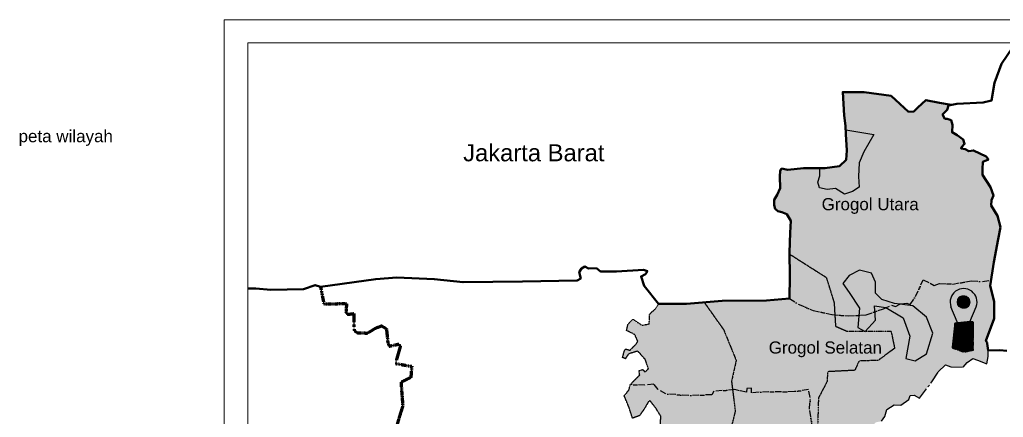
# Model space of a CAD drawing. Header units: inches. Extents: x 1578671 to 3835292, y 1167775 to 2060134.
# Drawn here: x 2288265 to 2472829, y 1934937 to 2009507 of the extents above; entities that cross this region are included whole.
import ezdxf

# ---------------------------------------------------------------- set-up
doc = ezdxf.new("R2010")
doc.units = ezdxf.units.IN
doc.header["$MEASUREMENT"] = 0
doc.linetypes.add('ACAD_ISO14W100', pattern=[24, 12, -3, 0, -3, 0, -3, 0, -3])
doc.linetypes.add('PHANTOM2', pattern=[1.25, 0.625, -0.125, 0.125, -0.125, 0.125, -0.125])
for name, color, linetype in [('Batas Desa', 7, 'ACAD_ISO14W100'), ('Batas Wilayah', 7, 'PHANTOM2'), ('Bbatas Provinsi', 7, 'PHANTOM2')]:
    doc.layers.add(name, color=color, linetype=linetype)
doc.layers.add('Batas Luar', color=7, linetype='Continuous', lineweight=20)
doc.styles.get("Standard").update_dxf_attribs({"font": 'arial.ttf'})

msp = doc.modelspace()

# ---------------------------------------------------------------- hatches: boundary and pattern name
at = {"true_color": 0xc7c8ca}
h = msp.add_hatch(color=9, dxfattribs=at)
h.dxf.hatch_style = 1
h.paths.add_polyline_path([(2439606, 1961170), (2433371, 1965132), (2432708, 1965425), (2432773, 1961399), (2432694, 1957248), (2434341, 1956175), (2437156, 1954948), (2440687, 1954211), (2441214, 1954165), (2441076, 1956432)])
h.paths.add_polyline_path([(2445752, 1945489), (2449360, 1945622), (2452433, 1947891), (2451765, 1951094), (2446929, 1951094), (2446882, 1951043), (2446791, 1951094), (2443481, 1951094), (2441343, 1952028), (2441214, 1954165), (2440687, 1954211), (2437156, 1954948), (2434341, 1956175), (2432694, 1957248), (2428395, 1956840), (2422424, 1956789), (2420339, 1956771), (2418938, 1956679), (2417410, 1956557), (2416704, 1956501), (2420343, 1951372), (2422706, 1945600), (2421831, 1941665), (2422027, 1940099), (2422464, 1940134), (2423356, 1939906), (2424637, 1939632), (2424728, 1940340), (2425575, 1940431), (2425575, 1939540), (2426993, 1939655), (2433625, 1939765), (2436271, 1940136), (2436600, 1938679), (2436486, 1936436), (2437046, 1932684), (2437561, 1932598), (2437975, 1932645), (2438137, 1938549), (2439740, 1941618), (2439874, 1943487), (2444951, 1943754)])
h.paths.add_polyline_path([(2437046, 1932684), (2436486, 1936436), (2436600, 1938679), (2436271, 1940136), (2433625, 1939765), (2426993, 1939655), (2425575, 1939540), (2425575, 1940431), (2424728, 1940340), (2424637, 1939632), (2423356, 1939906), (2422464, 1940134), (2422027, 1940099), (2422531, 1936069), (2421656, 1932658), (2420435, 1927473), (2420786, 1922402), (2420435, 1921352), (2418684, 1923189), (2416671, 1928260), (2412469, 1934032), (2410893, 1932108), (2408267, 1928173), (2409142, 1926074), (2409580, 1923101), (2412119, 1922576), (2412644, 1919253), (2416058, 1918204), (2418159, 1916718), (2419583, 1915539), (2419612, 1915482), (2419938, 1915491), (2419237, 1917546), (2422603, 1917966), (2427908, 1918129), (2432068, 1918549), (2433595, 1917670), (2434226, 1918767), (2436073, 1920798), (2437500, 1922973), (2437523, 1925758), (2437147, 1928706)])
at = {"true_color": 0xeb5a00}
h = msp.add_hatch(color=32, dxfattribs=at)
h.dxf.hatch_style = 1
h.paths.add_polyline_path([(2448827, 1960308), (2448079, 1961952), (2445835, 1962550), (2443890, 1961504), (2442693, 1960010), (2443890, 1958366), (2445835, 1955377), (2445725, 1954063), (2447078, 1954144), (2448738, 1954731), (2448677, 1955825), (2450825, 1955519), (2451859, 1955997), (2452597, 1955706), (2453429, 1956142), (2452418, 1956274), (2450024, 1957021), (2448827, 1958216)])
h.paths.add_polyline_path([(2458402, 1953733), (2455858, 1955825), (2453429, 1956142), (2452597, 1955706), (2451859, 1955997), (2450803, 1955508), (2454063, 1953584), (2455260, 1950147), (2454512, 1945962), (2456307, 1945514), (2458402, 1946859), (2459599, 1950744)])
h.paths.add_polyline_path([(2448738, 1954731), (2447078, 1954144), (2445725, 1954063), (2445536, 1951790), (2446791, 1951094), (2446929, 1951094), (2448827, 1953135)])
h = msp.add_hatch()
h.set_pattern_fill('ANSI31', color=1, scale=3.490586)
h.set_pattern_definition([(45, (2465512.4402, 1953987.77405), (-0.30852711, 0.30852711), [])])
h.paths.add_polyline_path([(2467747, 1955681, 1.4369247), (2463006, 1955681), (2465376, 1950037)])
h.paths.add_polyline_path([(2464214, 1956560, -1), (2466539, 1956560, -1)], flags=16)
at = {"true_color": 0xffffff}
h = msp.add_hatch(dxfattribs=at)
h.set_pattern_fill('ANSI31', scale=3.490586)
h.set_pattern_definition([(45, (2465326.1732, 1956838.96527), (-0.30852711, 0.30852711), [])])
h.paths.add_polyline_path([(2464214, 1956560, 1), (2466539, 1956560, 1)])
at = {"layer": 'Batas Wilayah', "true_color": 0xffff00}
h = msp.add_hatch(color=2, dxfattribs=at)
h.dxf.hatch_style = 1
h.paths.add_polyline_path([(2471061, 1964051), (2471883, 1968339), (2472288, 1970606), (2471759, 1972749), (2470544, 1974690), (2470638, 1975684), (2470980, 1976522), (2470451, 1978075), (2468926, 1980387), (2468895, 1981504), (2468988, 1982871), (2470046, 1983275), (2469610, 1983865), (2467216, 1984982), (2466345, 1984858), (2465692, 1985231), (2464915, 1985355), (2465039, 1985635), (2465568, 1986194), (2465319, 1987063), (2464198, 1987824), (2463203, 1988383), (2463296, 1989781), (2463016, 1990650), (2462301, 1990930), (2461865, 1990930), (2461430, 1991706), (2462301, 1992607), (2462518, 1993414), (2463058, 1993530), (2460855, 1993944), (2458304, 1994424), (2456763, 1993033), (2456031, 1992260), (2455049, 1992246), (2451755, 1995201), (2446709, 1995910), (2443173, 1995932), (2442687, 1995932), (2442971, 1991541), (2443238, 1989622), (2443262, 1988038), (2443446, 1984977), (2443335, 1983194), (2442091, 1982063), (2439360, 1981642), (2435364, 1981642), (2432374, 1981372), (2431219, 1981571), (2430953, 1981150), (2430864, 1980086), (2430988, 1977907), (2430420, 1976666), (2429852, 1975745), (2429852, 1974752), (2430030, 1974043), (2430527, 1973582), (2431272, 1973405), (2432230, 1973015), (2432940, 1971774), (2432834, 1969541), (2432702, 1965830), (2432708, 1965425), (2433371, 1965132), (2439606, 1961170), (2441076, 1956432), (2441214, 1954165), (2443726, 1953944), (2447078, 1954144), (2450362, 1955305), (2451859, 1955997), (2452597, 1955706), (2453535, 1956197), (2454697, 1956354), (2455345, 1956086), (2456351, 1957581), (2457776, 1960734), (2459117, 1960065), (2459876, 1959663), (2460882, 1960020), (2463384, 1959931), (2466848, 1960533), (2468926, 1960377), (2470544, 1960688)])
h.paths.add_polyline_path([(2448906, 1969630), (2451600, 1974364), (2454573, 1976405), (2456246, 1978818), (2460055, 1979468), (2463400, 1977241), (2463214, 1975106), (2461356, 1973157), (2459219, 1971208), (2457454, 1968609), (2455224, 1966289), (2451229, 1966846)], flags=16)
h.paths.add_polyline_path([(2471129, 1953462), (2471099, 1956641), (2470380, 1959622), (2470544, 1960688), (2468926, 1960377), (2466848, 1960533), (2463384, 1959931), (2460882, 1960020), (2459876, 1959663), (2459117, 1960065), (2457776, 1960734), (2456351, 1957581), (2455345, 1956086), (2454697, 1956354), (2453535, 1956197), (2452597, 1955706), (2451859, 1955997), (2450362, 1955305), (2447078, 1954144), (2443726, 1953944), (2441214, 1954165), (2441343, 1952028), (2443481, 1951094), (2451765, 1951094), (2452433, 1947891), (2449360, 1945622), (2445752, 1945489), (2444951, 1943754), (2439874, 1943487), (2439740, 1941618), (2438137, 1938549), (2437975, 1932645), (2438691, 1932727), (2440121, 1932727), (2441843, 1932725), (2444733, 1933582), (2447593, 1934154), (2448395, 1933480), (2448915, 1934000), (2449990, 1934201), (2450594, 1935106), (2450997, 1936414), (2452374, 1937253), (2453590, 1937198), (2455101, 1938304), (2455336, 1939042), (2456075, 1939109), (2457115, 1938539), (2459399, 1941591), (2460613, 1943488), (2461956, 1944763), (2462997, 1944394), (2465281, 1944360), (2466053, 1945232), (2467128, 1945970), (2468001, 1945668), (2469747, 1944997), (2469982, 1946339), (2469995, 1947450), (2469768, 1948803), (2469827, 1948938), (2469555, 1949306)])
h.paths.add_polyline_path([(2446766, 1926572), (2447606, 1927495), (2446870, 1928615), (2446366, 1929475), (2446702, 1929978), (2446240, 1930628), (2447248, 1931069), (2447874, 1932960), (2448395, 1933480), (2447593, 1934154), (2444733, 1933582), (2441843, 1932725), (2440121, 1932727), (2438691, 1932727), (2437975, 1932645), (2437868, 1928759), (2439204, 1920885), (2437067, 1917148), (2436683, 1912011), (2435511, 1910422), (2434624, 1909418), (2434812, 1909282), (2435710, 1908630), (2437425, 1908511), (2438990, 1908402), (2440420, 1908126), (2443730, 1907487), (2445546, 1907351), (2445854, 1907161), (2445476, 1906548), (2445572, 1906213), (2446699, 1906539), (2447129, 1906850), (2448641, 1906864), (2449442, 1907087), (2449293, 1907620), (2449564, 1909328), (2450513, 1909313), (2452307, 1909669), (2454252, 1910681), (2453731, 1911158), (2453144, 1912884), (2452449, 1914594), (2452556, 1915556), (2451379, 1915289), (2450790, 1915449), (2450522, 1916572), (2449613, 1916999), (2447900, 1917427), (2446669, 1918709), (2445974, 1918923), (2445117, 1920099), (2444850, 1920847), (2444957, 1921381), (2446188, 1922290), (2445760, 1924214), (2446681, 1925073)])
at = {"layer": 'Batas Wilayah'}
h = msp.add_hatch(color=3, dxfattribs=at)
h.dxf.hatch_style = 1
h.paths.add_polyline_path([(2445685, 1980129), (2445783, 1982681), (2446667, 1984741), (2448534, 1987979), (2443250, 1988830), (2443262, 1988038), (2443446, 1984977), (2443335, 1983194), (2442091, 1982063), (2439360, 1981642), (2438416, 1981642), (2438416, 1980228), (2438023, 1979050), (2438318, 1977971), (2439791, 1977676), (2441363, 1977873), (2443033, 1976793), (2444506, 1977284), (2445783, 1978069)])
at = {"layer": 'Batas Wilayah', "true_color": 0xffff00}
h = msp.add_hatch(color=2, dxfattribs=at)
h.dxf.hatch_style = 1
h.paths.add_polyline_path([(2463214, 1975106), (2463400, 1977241), (2460055, 1979468), (2456246, 1978818), (2454573, 1976405), (2451600, 1974364), (2448906, 1969630), (2451229, 1966846), (2455224, 1966289), (2457454, 1968609), (2459219, 1971208), (2461356, 1973157)])
h.paths.add_polyline_path([(2444770, 1882782), (2445452, 1884709), (2444770, 1886523), (2441583, 1887457), (2438471, 1886580), (2435605, 1885772), (2435915, 1879740), (2435988, 1879444), (2440335, 1879357), (2443492, 1879293), (2444714, 1880514)])
h.paths.add_polyline_path([(2443238, 1879040), (2443492, 1879293), (2440335, 1879357), (2435988, 1879444), (2436882, 1875803), (2438754, 1875468), (2440684, 1876375), (2442841, 1876716)])
h.paths.add_polyline_path([(2460779, 1853628), (2460821, 1854390), (2460313, 1854961), (2460334, 1856040), (2460313, 1856834), (2456531, 1855707), (2454764, 1857017), (2453966, 1856049), (2453852, 1854626), (2454650, 1853544), (2453340, 1851893), (2454423, 1850299), (2454479, 1848591), (2454308, 1847395), (2456816, 1848008), (2456830, 1848358), (2457537, 1849683), (2457833, 1850381), (2458215, 1851058), (2459062, 1851524), (2459804, 1851989)])
at = {"layer": 'Batas Wilayah'}
h = msp.add_hatch(color=2, dxfattribs=at)
h.dxf.hatch_style = 1
h.paths.add_polyline_path([(2420343, 1951372), (2416704, 1956501), (2413356, 1956232), (2408129, 1956197), (2407517, 1955274), (2406453, 1954271), (2406394, 1952441), (2405035, 1952205), (2403321, 1953327), (2402376, 1952323), (2402140, 1951202), (2403262, 1950671), (2403735, 1950376), (2404238, 1949210), (2403943, 1948657), (2402760, 1947512), (2401947, 1947771), (2401688, 1947291), (2401392, 1946147), (2401910, 1945925), (2402501, 1946811), (2404238, 1947365), (2405680, 1945740), (2406234, 1944043), (2405643, 1943452), (2405162, 1943895), (2404460, 1943673), (2404608, 1942824), (2402846, 1941075), (2405591, 1940964), (2407260, 1941170), (2408038, 1940164), (2409525, 1939319), (2413794, 1939015), (2418117, 1939175), (2418506, 1939814), (2422027, 1940099), (2421831, 1941665), (2422706, 1945600)])
h = msp.add_hatch(dxfattribs=at)
h.set_pattern_fill('ANSI31', color=8, scale=1000)
h.set_pattern_definition([(45, (8147736.42, -138239.3), (-88.3883476, 88.3883476), [])])
h.paths.add_polyline_path([(2467206, 1952822), (2466148, 1952822), (2463722, 1952574), (2463224, 1947975), (2465464, 1947167), (2467206, 1947540)])
at = {"layer": 'Batas Wilayah', "true_color": 0xffff00}
h = msp.add_hatch(color=2, dxfattribs=at)
h.dxf.hatch_style = 1
h.paths.add_polyline_path([(2422531, 1936069), (2422027, 1940099), (2418506, 1939814), (2418117, 1939175), (2413794, 1939015), (2409525, 1939319), (2408038, 1940164), (2407260, 1941170), (2405591, 1940964), (2402846, 1941075), (2402587, 1940079), (2401701, 1938973), (2402587, 1936834), (2403252, 1934768), (2404581, 1935248), (2405468, 1936539), (2406243, 1937867), (2406539, 1938051), (2407536, 1936797), (2408570, 1935137), (2408422, 1932629), (2408644, 1932187), (2407831, 1931633), (2406871, 1931855), (2406096, 1931707), (2405099, 1931560), (2404028, 1931707), (2402718, 1929984), (2402588, 1928930), (2402906, 1926852), (2403903, 1926636), (2404756, 1926982), (2404929, 1927675), (2405521, 1928555), (2406476, 1928131), (2405696, 1927337), (2405710, 1926832), (2406688, 1926239), (2407454, 1925239), (2406865, 1924650), (2406512, 1925003), (2405805, 1924768), (2405746, 1924415), (2405923, 1923239), (2405275, 1922239), (2405334, 1921062), (2407572, 1919709), (2409162, 1919650), (2410635, 1917592), (2410458, 1916121), (2410517, 1915415), (2412945, 1915290), (2415445, 1915362), (2417508, 1915421), (2419612, 1915482), (2419583, 1915539), (2418159, 1916718), (2416058, 1918204), (2412644, 1919253), (2412119, 1922576), (2409580, 1923101), (2409142, 1926074), (2408267, 1928173), (2410893, 1932108), (2412469, 1934032), (2416671, 1928260), (2418684, 1923189), (2420435, 1921352), (2420786, 1922402), (2420435, 1927473), (2421656, 1932658)])
h.paths.add_polyline_path([(2422259, 1905645), (2423008, 1906081), (2423486, 1905261), (2423643, 1906169), (2424246, 1908361), (2423752, 1909840), (2420735, 1911484), (2420516, 1913676), (2419612, 1915482), (2417508, 1915421), (2415445, 1915362), (2412945, 1915290), (2410517, 1915415), (2410576, 1914709), (2413406, 1911664), (2412464, 1911017), (2411227, 1910958), (2410814, 1909664), (2411168, 1908605), (2410638, 1908546), (2410167, 1909252), (2408871, 1909076), (2407280, 1906429), (2407693, 1905252), (2409283, 1903723), (2409460, 1902841), (2409110, 1902266), (2411525, 1901629), (2412654, 1901918), (2413185, 1901653), (2412568, 1900421), (2413730, 1900161), (2414086, 1900682), (2413564, 1901700), (2415224, 1901676), (2416670, 1901368), (2419373, 1902908)])

# ---------------------------------------------------------------- linework, layer by layer
for points in [[(2443250, 1988830), (2448534, 1987979), (2446667, 1984741), (2445783, 1982681), (2445685, 1980129), (2445783, 1978069), (2444506, 1977284), (2443033, 1976793), (2441363, 1977873), (2439791, 1977676), (2438318, 1977971), (2438023, 1979050), (2438416, 1980228), (2438416, 1981642)], [(2443890, 1958366), (2445835, 1955377), (2445536, 1951790), (2446882, 1951043), (2448827, 1953135), (2448677, 1955825), (2450772, 1955526), (2454063, 1953584), (2455260, 1950147), (2454512, 1945962), (2456307, 1945514), (2458402, 1946859), (2459599, 1950744), (2458402, 1953733), (2455858, 1955825), (2452418, 1956274), (2450024, 1957021), (2448827, 1958216), (2448827, 1960308), (2448079, 1961952), (2445835, 1962550), (2443890, 1961504), (2442693, 1960010), (2443890, 1958366)], [(2465376, 1950037), (2463006, 1955681)], [(2465376, 1950037), (2467747, 1955681)]]:
    msp.add_lwpolyline(points)
msp.add_circle((2465376, 1956560), 1162)
msp.add_circle((2465376, 1956560), 1162)
msp.add_arc((2465376, 1956560), 2528, 339.67048, 200.32952)
at = {"layer": 'Batas Desa', "ltscale": 100}
for points in [[(2463058, 1993530), (2460855, 1993944), (2458304, 1994424), (2456763, 1993033), (2456031, 1992260), (2455049, 1992246), (2451755, 1995201), (2446709, 1995910), (2443173, 1995932), (2442687, 1995932), (2442971, 1991541), (2443238, 1989622), (2443262, 1988038), (2443446, 1984977), (2443335, 1983194), (2442091, 1982063), (2439360, 1981642), (2435364, 1981642), (2432374, 1981372), (2431219, 1981571), (2430953, 1981150), (2430864, 1980086), (2430988, 1977907), (2430420, 1976666), (2429852, 1975745), (2429852, 1974752), (2430030, 1974043), (2430527, 1973582), (2431272, 1973405), (2432230, 1973015), (2432940, 1971774), (2432834, 1969541), (2432702, 1965830), (2432773, 1961399), (2432694, 1957248), (2434341, 1956175), (2437156, 1954948), (2440687, 1954211), (2443726, 1953944), (2447078, 1954144), (2450362, 1955305), (2451859, 1955997), (2452597, 1955706), (2453535, 1956197), (2454697, 1956354), (2455345, 1956086), (2456351, 1957581), (2457776, 1960734), (2459117, 1960065), (2459876, 1959663), (2460882, 1960020), (2463384, 1959931), (2466848, 1960533), (2468926, 1960377), (2470544, 1960688)], [(2437046, 1932684), (2436486, 1936436), (2436600, 1938679), (2436271, 1940136), (2433625, 1939765), (2426993, 1939655), (2425575, 1939540), (2425575, 1940431), (2424728, 1940340), (2424637, 1939632), (2423356, 1939906), (2422464, 1940134), (2418506, 1939814), (2418117, 1939175), (2413794, 1939015), (2409525, 1939319), (2408038, 1940164), (2407260, 1941170), (2405591, 1940964), (2402846, 1941075)]]:
    msp.add_lwpolyline(points, dxfattribs=at)
at = {"layer": 'Batas Luar'}
for points in [[(2626584, 2009507), (2326643, 2009507), (2326643, 1799074), (2626584, 1799074)], [(2331055, 2005155), (2542613, 2005155), (2542613, 1804155), (2331055, 1804155)]]:
    msp.add_lwpolyline(points, close=True, dxfattribs=at)
at = {"layer": 'Batas Wilayah', "color": 251, "linetype": 'ByBlock', "lineweight": 50, "ltscale": 3500, "true_color": 0x636466}
msp.add_lwpolyline([(2473475, 1947389), (2472151, 1947542), (2469995, 1947450), (2469768, 1948803), (2469827, 1948938), (2469555, 1949306), (2471129, 1953462), (2471099, 1956641), (2470380, 1959622), (2471061, 1964051), (2471883, 1968339), (2472288, 1970606), (2471759, 1972749), (2470544, 1974690), (2470638, 1975684), (2470980, 1976522), (2470451, 1978075), (2468926, 1980387), (2468895, 1981504), (2468988, 1982871), (2470046, 1983275), (2469610, 1983865), (2467216, 1984982), (2466345, 1984858), (2465692, 1985231), (2464915, 1985355), (2465039, 1985635), (2465568, 1986194), (2465319, 1987063), (2464198, 1987824), (2463203, 1988383), (2463296, 1989781), (2463016, 1990650), (2462301, 1990930), (2461865, 1990930), (2461430, 1991706), (2462301, 1992607), (2462518, 1993414), (2464104, 1993756), (2469017, 1994004), (2470634, 1994346), (2471165, 1997654), (2472471, 2001226), (2474617, 2004331)], dxfattribs=at)
at = {"layer": 'Batas Wilayah', "ltscale": 3500}
for points in [[(2473475, 1947389), (2472151, 1947542), (2469995, 1947450), (2469768, 1948803), (2469827, 1948938), (2469555, 1949306), (2471129, 1953462), (2471099, 1956641), (2470380, 1959622), (2471061, 1964051), (2471883, 1968339), (2472288, 1970606), (2471759, 1972749), (2470544, 1974690), (2470638, 1975684), (2470980, 1976522), (2470451, 1978075), (2468926, 1980387), (2468895, 1981504), (2468988, 1982871), (2470046, 1983275), (2469610, 1983865), (2467216, 1984982), (2466345, 1984858), (2465692, 1985231), (2464915, 1985355), (2465039, 1985635), (2465568, 1986194), (2465319, 1987063), (2464198, 1987824), (2463203, 1988383), (2463296, 1989781), (2463016, 1990650), (2462301, 1990930), (2461865, 1990930), (2461430, 1991706), (2462301, 1992607), (2462518, 1993414), (2464104, 1993756), (2469017, 1994004), (2470634, 1994346), (2471165, 1997654), (2472471, 2001226), (2474617, 2004331)], [(2449990, 1934201), (2450594, 1935106), (2450997, 1936414), (2452374, 1937253), (2453590, 1937198), (2455101, 1938304), (2455336, 1939042), (2456075, 1939109), (2457115, 1938539), (2459399, 1941591), (2460613, 1943488), (2461956, 1944763), (2462997, 1944394), (2465281, 1944360), (2466053, 1945232), (2467128, 1945970), (2468001, 1945668), (2469747, 1944997), (2469982, 1946339), (2469995, 1947450)]]:
    msp.add_lwpolyline(points, dxfattribs=at)
at = {"layer": 'Batas Wilayah', "color": 251, "linetype": 'ByBlock', "lineweight": 50, "ltscale": 4000, "true_color": 0x636466}
msp.add_lwpolyline([(2463058, 1993530), (2460855, 1993944), (2458304, 1994424), (2456763, 1993033), (2456031, 1992260), (2455049, 1992246), (2451755, 1995201), (2446709, 1995910), (2443173, 1995932), (2442687, 1995932), (2442971, 1991541), (2443238, 1989622), (2443262, 1988038), (2443446, 1984977), (2443335, 1983194), (2442091, 1982063), (2439360, 1981642), (2435364, 1981642), (2432374, 1981372), (2431219, 1981571), (2430953, 1981150), (2430864, 1980086), (2430988, 1977907), (2430420, 1976666), (2429852, 1975745), (2429852, 1974752), (2430030, 1974043), (2430527, 1973582), (2431272, 1973405), (2432230, 1973015), (2432940, 1971774), (2432834, 1969541), (2432702, 1965830), (2432773, 1961399), (2432694, 1957248)], dxfattribs=at)
at = {"layer": 'Batas Wilayah', "ltscale": 4000}
msp.add_lwpolyline([(2463058, 1993530), (2460855, 1993944), (2458304, 1994424), (2456763, 1993033), (2456031, 1992260), (2455049, 1992246), (2451755, 1995201), (2446709, 1995910), (2443173, 1995932), (2442687, 1995932), (2442971, 1991541), (2443238, 1989622), (2443262, 1988038), (2443446, 1984977), (2443335, 1983194), (2442091, 1982063), (2439360, 1981642), (2435364, 1981642), (2432374, 1981372), (2431219, 1981571), (2430953, 1981150), (2430864, 1980086), (2430988, 1977907), (2430420, 1976666), (2429852, 1975745), (2429852, 1974752), (2430030, 1974043), (2430527, 1973582), (2431272, 1973405), (2432230, 1973015), (2432940, 1971774), (2432834, 1969541), (2432702, 1965830), (2432773, 1961399), (2432694, 1957248)], dxfattribs=at)
at = {"layer": 'Batas Wilayah'}
for points in [[(2433371, 1965132), (2432708, 1965425), (2432694, 1957248), (2428395, 1956840), (2422424, 1956789), (2420339, 1956771), (2418938, 1956679), (2417410, 1956557), (2416704, 1956501)], [(2433101, 1965304), (2439606, 1961170), (2441076, 1956432), (2441343, 1952028), (2443481, 1951094), (2451765, 1951094), (2452433, 1947891), (2449360, 1945622), (2445752, 1945489), (2444951, 1943754), (2439874, 1943487), (2439740, 1941618), (2438137, 1938549), (2437868, 1928759)], [(2432694, 1957248), (2428395, 1956840), (2420052, 1956769), (2413356, 1956232), (2408129, 1956197), (2405466, 1959564), (2404857, 1961352), (2405681, 1961781), (2406039, 1962354), (2405323, 1962604), (2400238, 1962282), (2397266, 1962282), (2396478, 1962890), (2394975, 1962854), (2394294, 1963212), (2393685, 1962854), (2393256, 1962139), (2393542, 1960995), (2392862, 1960601), (2382589, 1960426), (2371471, 1960280), (2366057, 1960865), (2359035, 1961157), (2355085, 1960865), (2344698, 1959404), (2343688, 1959733), (2341499, 1958981), (2335361, 1958873), (2332598, 1959088), (2331055, 1959088)], [(2416704, 1956501), (2420343, 1951372), (2422706, 1945600), (2421831, 1941665), (2422531, 1936069), (2421656, 1932658)], [(2408422, 1932629), (2408570, 1935137), (2407536, 1936797), (2406539, 1938051), (2406243, 1937867), (2405468, 1936539), (2404581, 1935248), (2403252, 1934768), (2402587, 1936834), (2401701, 1938973), (2402587, 1940079), (2402846, 1941075), (2404608, 1942824), (2404460, 1943673), (2405162, 1943895), (2405643, 1943452), (2406234, 1944043), (2405680, 1945740), (2404238, 1947365), (2402501, 1946811), (2401910, 1945925), (2401392, 1946147), (2401688, 1947291), (2401947, 1947771), (2402760, 1947512), (2403943, 1948657), (2404238, 1949210), (2403735, 1950376), (2403262, 1950671), (2402140, 1951202), (2402376, 1952323), (2403321, 1953327), (2405035, 1952205), (2406394, 1952441), (2406453, 1954271), (2407517, 1955274), (2408129, 1956197)]]:
    msp.add_lwpolyline(points, dxfattribs=at)
at = {"layer": 'Batas Wilayah', "color": 251, "linetype": 'ByBlock', "lineweight": 50, "true_color": 0x636466}
msp.add_lwpolyline([(2432694, 1957248), (2428395, 1956840), (2420052, 1956769), (2413356, 1956232), (2408129, 1956197), (2405466, 1959564), (2404857, 1961352), (2405681, 1961781), (2406039, 1962354), (2405323, 1962604), (2400238, 1962282), (2397266, 1962282), (2396478, 1962890), (2394975, 1962854), (2394294, 1963212), (2393685, 1962854), (2393256, 1962139), (2393542, 1960995), (2392862, 1960601), (2382589, 1960426), (2371471, 1960280), (2366057, 1960865), (2359035, 1961157), (2355085, 1960865), (2344698, 1959404), (2343688, 1959733), (2341499, 1958981), (2335361, 1958873), (2332598, 1959088), (2331055, 1959088)], dxfattribs=at)
at = {"layer": 'Batas Wilayah', "color": 251, "lineweight": 100, "true_color": 0x636466, "transparency": 33554585}
msp.add_lwpolyline([(2344698, 1959404), (2345349, 1956195), (2349597, 1956286), (2349485, 1954607), (2349847, 1954269), (2350954, 1954381), (2351001, 1951236), (2351679, 1950785), (2353487, 1950739), (2355068, 1951687), (2356175, 1952093), (2357079, 1951574), (2357328, 1949002), (2357599, 1948280), (2359361, 1948664), (2359678, 1948257), (2358759, 1945040), (2361832, 1944498), (2361651, 1942400), (2359843, 1941497), (2359846, 1940896), (2360140, 1937105), (2358987, 1933324)], dxfattribs=at)
at = {"layer": 'Batas Wilayah', "color": 251, "true_color": 0x636466}
msp.add_lwpolyline([(2466148, 1952822), (2463722, 1952574), (2463224, 1947975), (2465464, 1947167), (2467206, 1947540), (2467206, 1952822), (2466148, 1952822)], dxfattribs=at)
at = {"layer": 'Bbatas Provinsi', "ltscale": 4000, "transparency": 33554687}
msp.add_lwpolyline([(2344698, 1959404), (2345349, 1956195), (2349597, 1956286), (2349485, 1954607), (2349847, 1954269), (2350954, 1954381), (2351001, 1951236), (2351679, 1950785), (2353487, 1950739), (2355068, 1951687), (2356175, 1952093), (2357079, 1951574), (2357328, 1949002), (2357599, 1948280), (2359361, 1948664), (2359678, 1948257), (2358759, 1945040), (2361832, 1944498), (2361651, 1942400), (2359843, 1941497), (2359846, 1940896), (2360140, 1937105), (2358987, 1933324)], dxfattribs=at)

# ---------------------------------------------------------------- texts
at = {"insert": (2288059, 1988809), "char_height": 2279.57, "width": 18140.98, "attachment_point": 1}
msp.add_mtext('peta wilayah', dxfattribs=at)
at = {"layer": 'Batas Wilayah', "attachment_point": 1}
for s, width, gutter_width, insert, char_height in [('Jakarta Barat', 26313.56, 15957, (2371474, 1986141), 3191.33), ('Grogol Utara', 18795.76, 11398, (2438739, 1976050), 2279.57), ('Grogol Selatan', 23438.2, 11398, (2428812, 1949166), 2279.57)]:
    msp.add_mtext_dynamic_manual_height_columns(s, width=width, gutter_width=gutter_width, heights=[0], dxfattribs=dict(at, insert=insert, char_height=char_height))

doc.saveas('drawing.dxf')
